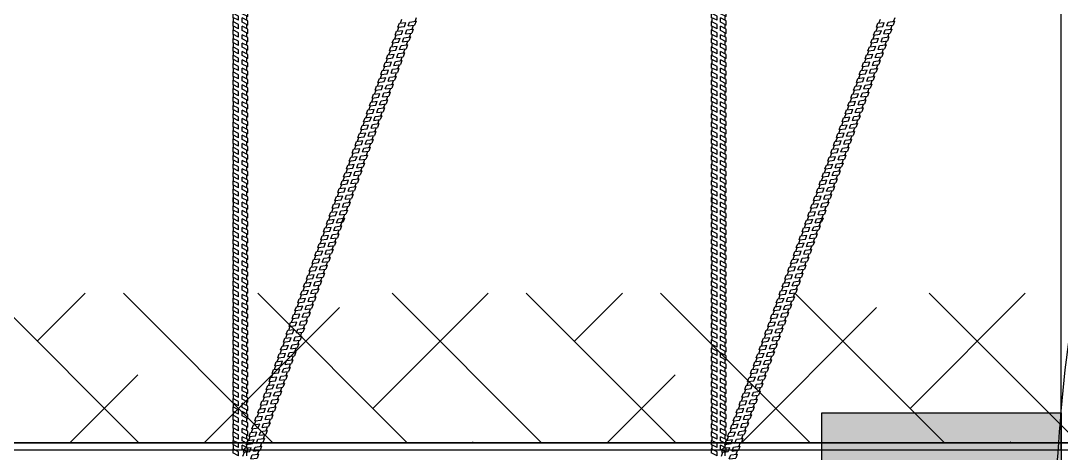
# Model space of a CAD drawing. Header units: millimetres. Extents: x -1985 to 969, y 203 to 500.
# Drawn here: x -1920.67 to -1885.88, y 431.08 to 445.53 of the extents above; entities that cross this region are included whole.
import ezdxf

# ---------------------------------------------------------------- set-up
doc = ezdxf.new("R2010")
doc.units = ezdxf.units.MM
for name, color, linetype in [('Контур', 252, 'Continuous'), ('надписи', 7, 'Continuous'), ('ШПАЛА', 7, 'Continuous')]:
    doc.layers.add(name, color=color, linetype=linetype)
doc.layers.add('Сетка', color=7, linetype='ограждение1', lineweight=30)
doc.linetypes.add('ограждение1', pattern='A,6.35,-2.54,[133,ltypeshp.shx,S=2.54,R=0,X=-2.54,Y=0],-2.54,25.4', length=36.83)

# ---------------------------------------------------------------- blocks, each defined once
blk = doc.blocks.new('Анкер витой')
at = {"color": 252}
for p, q in [((-147920.2241561252, -8753.340458650548), (-147910.5797145284, -8748.42637021081)), ((-147910.5797145284, -8748.426503329596), (-147912.0859830756, -8748.426503329596)), ((-147910.5797145284, -8748.426370210807), (-147910.5797145284, -8755.426370210816)), ((-147935.5797145284, -8761.16450644817), (-147926.0715199474, -8756.31983933039)), ((-147935.5797145285, -8768.164506448189), (-147935.5797145285, -8761.164506448189)), ((-147935.5797145284, -8768.16450644817), (-147926.0715199474, -8763.319839330386)), ((-147920.2241561252, -8760.340458650546), (-147910.5797145284, -8755.426370210815)), ((-147920.2241561252, -8767.30960467571), (-147910.5797145284, -8762.39551623598)), ((-147910.5797145284, -8762.395649354767), (-147912.0859830756, -8762.395649354767)), ((-147910.5797145284, -8762.395516235976), (-147910.5797145284, -8769.395516235985)), ((-147935.5797145284, -8768.16455097092), (-147934.0859830756, -8768.16455097092)), ((-147935.5797145284, -8775.133652473341), (-147926.0715199474, -8770.288985355557)), ((-147935.5797145285, -8782.13365247336), (-147935.5797145285, -8775.133652473356)), ((-147935.5797145284, -8782.133652473341), (-147926.0715199474, -8777.288985355564)), ((-147935.5797145284, -8782.13369699609), (-147934.0859830756, -8782.13369699609)), ((-147920.2241561252, -8774.309604675713), (-147910.5797145284, -8769.395516235985)), ((-147920.2241561252, -8781.319266402346), (-147910.5797145284, -8776.405177962619)), ((-147920.2241561252, -8788.319266402346), (-147910.5797145284, -8783.405177962624)), ((-147910.5797145284, -8776.405311081406), (-147912.0859830756, -8776.405311081406)), ((-147910.5797145284, -8776.405177962617), (-147910.5797145284, -8783.405177962624)), ((-147935.5797145284, -8789.14331419998), (-147926.0715199474, -8784.2986470822)), ((-147935.5797145285, -8796.143314199995), (-147935.5797145285, -8789.143314199997)), ((-147935.5797145284, -8796.14331419998), (-147926.0715199474, -8791.298647082192)), ((-147935.5797145284, -8796.14335872273), (-147934.0859830756, -8796.14335872273)), ((-147935.5797145284, -8803.12661845929), (-147926.0715199474, -8798.281951341509)), ((-147920.2241561252, -8795.302570661659), (-147910.5797145284, -8790.388482221928)), ((-147920.2241561252, -8802.302570661668), (-147910.5797145284, -8797.388482221933)), ((-147910.5797145284, -8790.388615340715), (-147912.0859830756, -8790.388615340715)), ((-147910.5797145284, -8790.38848222193), (-147910.5797145284, -8797.388482221933)), ((-147935.5797145285, -8810.126618459308), (-147935.5797145285, -8803.126618459308)), ((-147935.5797145284, -8810.12661845929), (-147926.0715199474, -8805.281951341512)), ((-147935.5797145284, -8810.126662982038), (-147934.0859830756, -8810.126662982038)), ((-147935.5797145284, -8817.136280185929), (-147926.0715199474, -8812.291613068146)), ((-147935.5797145285, -8824.13628018595), (-147935.5797145285, -8817.136280185941)), ((-147920.2241561252, -8809.312232388298), (-147910.5797145284, -8804.398143948567)), ((-147920.2241561252, -8816.312232388304), (-147910.5797145284, -8811.398143948572)), ((-147920.2241561252, -8823.322205774184), (-147910.5797145284, -8818.408117334448)), ((-147910.5797145284, -8804.398277067354), (-147912.0859830756, -8804.398277067354)), ((-147910.5797145284, -8818.408250453234), (-147912.0859830756, -8818.408250453234)), ((-147910.5797145284, -8804.398143948565), (-147910.5797145284, -8811.398143948572)), ((-147910.5797145284, -8818.40811733445), (-147910.5797145284, -8825.40811733446)), ((-147935.5797145284, -8824.136280185929), (-147926.0715199474, -8819.291613068146)), ((-147935.5797145284, -8824.136324708677), (-147934.0859830756, -8824.136324708677)), ((-147935.5797145284, -8831.14625357181), (-147926.0715199474, -8826.301586454021)), ((-147935.5797145285, -8838.146253571824), (-147935.5797145285, -8831.146253571831)), ((-147935.5797145284, -8838.14625357181), (-147926.0715199474, -8833.301586454028)), ((-147920.2241561252, -8830.322205774184), (-147910.5797145284, -8825.408117334453)), ((-147920.2241561252, -8837.331867500823), (-147910.5797145284, -8832.417779061087)), ((-147910.5797145284, -8832.417912179873), (-147912.0859830756, -8832.417912179873)), ((-147910.5797145284, -8832.417779061096), (-147910.5797145285, -8839.417779061094)), ((-147935.5797145284, -8838.146298094558), (-147934.0859830756, -8838.146298094558)), ((-147935.5797145284, -8845.155915298448), (-147926.0715199474, -8840.311248180667)), ((-147935.5797145285, -8852.15591529846), (-147935.5797145285, -8845.155915298465)), ((-147935.5797145284, -8852.155915298448), (-147926.0715199474, -8847.311248180671)), ((-147935.5797145284, -8852.155959821197), (-147934.0859830756, -8852.155959821197)), ((-147920.2241561252, -8844.331867500821), (-147910.5797145284, -8839.417779061092)), ((-147920.2241561252, -8851.356622439314), (-147910.5797145284, -8846.442533999589)), ((-147910.5797145284, -8846.442667118376), (-147912.0859830756, -8846.442667118376)), ((-147910.5797145285, -8846.44253399959), (-147910.5797145284, -8853.44253399959)), ((-147935.5797145284, -8859.18067023695), (-147926.0715199474, -8854.33600311917)), ((-147935.5797145285, -8866.180670236961), (-147935.5797145285, -8859.180670236965)), ((-147935.5797145284, -8866.18067023695), (-147926.0715199474, -8861.336003119166)), ((-147935.5797145284, -8866.1807147597), (-147934.0859830756, -8866.1807147597)), ((-147935.5797145284, -8873.19033196359), (-147926.0715199474, -8868.345664845809)), ((-147920.2241561252, -8858.356622439314), (-147910.5797145284, -8853.442533999594)), ((-147920.2241561252, -8865.366284165964), (-147910.5797145284, -8860.452195726228)), ((-147920.2241561252, -8872.36628416596), (-147910.5797145284, -8867.452195726233)), ((-147910.5797145284, -8860.452328845015), (-147912.0859830756, -8860.452328845015)), ((-147910.5797145284, -8860.45219572623), (-147910.5797145284, -8867.45219572624)), ((-147935.5797145285, -8880.190331963597), (-147935.5797145285, -8873.1903319636)), ((-147935.5797145284, -8880.19033196359), (-147926.0715199474, -8875.345664845809)), ((-147935.5797145284, -8880.190376486338), (-147934.0859830756, -8880.190376486338)), ((-147935.5797145284, -8887.14500809538), (-147926.0715199474, -8882.300340977597)), ((-147935.5797145285, -8894.145008095395), (-147935.5797145285, -8887.145008095387)), ((-147920.2241561252, -8879.32096029775), (-147910.5797145284, -8874.406871858018)), ((-147920.2241561252, -8886.320960297755), (-147910.5797145284, -8881.406871858024)), ((-147910.5797145284, -8874.407004976805), (-147912.0859830756, -8874.407004976805)), ((-147910.5797145284, -8874.40687185802), (-147910.5797145285, -8881.406871858024)), ((-147935.5797145284, -8894.14500809538), (-147926.0715199474, -8889.300340977601)), ((-147935.5797145284, -8894.145052618129), (-147934.0859830756, -8894.145052618129)), ((-147935.5797145284, -8901.154669822019), (-147926.0715199474, -8896.310002704235)), ((-147935.5797145285, -8908.154669822034), (-147935.5797145285, -8901.154669822026)), ((-147935.5797145284, -8908.154669822019), (-147926.0715199474, -8903.310002704238)), ((-147920.2241561252, -8893.33062202439), (-147910.5797145284, -8888.416533584657)), ((-147920.2241561252, -8900.330622024401), (-147910.5797145284, -8895.416533584663)), ((-147920.2241561252, -8907.299768049561), (-147910.5797145284, -8902.385679609828)), ((-147910.5797145284, -8888.416666703444), (-147912.0859830756, -8888.416666703444)), ((-147910.5797145284, -8902.385812728615), (-147912.0859830756, -8902.385812728615)), ((-147910.5797145285, -8888.41653358466), (-147910.5797145284, -8895.416533584674)), ((-147910.5797145285, -8902.385679609833), (-147910.5797145285, -8909.385679609839)), ((-147935.5797145284, -8908.154714344768), (-147934.0859830756, -8908.154714344768)), ((-147935.5797145284, -8915.12381584719), (-147926.0715199474, -8910.279148729402)), ((-147935.5797145285, -8922.123815847197), (-147935.5797145285, -8915.123815847202)), ((-147935.5797145284, -8922.12381584719), (-147926.0715199474, -8917.279148729405)), ((-147935.5797145284, -8922.123860369938), (-147934.0859830756, -8922.123860369938)), ((-147920.2241561252, -8914.299768049561), (-147910.5797145284, -8909.385679609833)), ((-147920.2241561252, -8921.309429776198), (-147910.5797145284, -8916.395341336467)), ((-147910.5797145284, -8916.395474455254), (-147912.0859830756, -8916.395474455254)), ((-147910.5797145285, -8916.395341336476), (-147910.5797145285, -8923.395341336483)), ((-147935.5797145284, -8929.133477573829), (-147926.0715199474, -8924.288810456044)), ((-147935.5797145285, -8936.13347757384), (-147935.5797145285, -8929.13347757384)), ((-147935.5797145284, -8936.133477573829), (-147926.0715199474, -8931.28881045605)), ((-147935.5797145284, -8936.133522096578), (-147934.0859830756, -8936.133522096578)), ((-147935.5797145284, -8943.148660121318), (-147926.0715199474, -8938.303993003534)), ((-147920.2241561252, -8928.3094297762), (-147910.5797145284, -8923.395341336472)), ((-147920.2241561252, -8935.324612323686), (-147910.5797145284, -8930.410523883957)), ((-147920.2241561252, -8942.324612323688), (-147910.5797145284, -8937.410523883962)), ((-147910.5797145284, -8930.410657002743), (-147912.0859830756, -8930.410657002743)), ((-147910.5797145285, -8930.410523883966), (-147910.5797145285, -8937.41052388397)), ((-147935.5797145285, -8950.148660121326), (-147935.5797145285, -8943.148660121326)), ((-147935.5797145284, -8950.148660121318), (-147926.0715199474, -8945.303993003534)), ((-147935.5797145284, -8950.148704644067), (-147934.0859830756, -8950.148704644067)), ((-147935.5797145284, -8957.158321847957), (-147926.0715199474, -8952.313654730167)), ((-147935.5797145285, -8964.158321847968), (-147935.5797145285, -8957.158321847963)), ((-147920.2241561252, -8949.334274050321), (-147910.5797145284, -8944.420185610596)), ((-147920.2241561252, -8956.334274050327), (-147910.5797145284, -8951.420185610601)), ((-147910.5797145284, -8944.420318729382), (-147912.0859830756, -8944.420318729382)), ((-147910.5797145285, -8944.420185610601), (-147910.5797145285, -8951.420185610608)), ((-147935.5797145284, -8964.158321847957), (-147926.0715199474, -8959.313654730175)), ((-147935.5797145284, -8964.158366370706), (-147934.0859830756, -8964.158366370706)), ((-147935.5797145284, -8971.168295233838), (-147926.0715199474, -8966.323628116053)), ((-147935.5797145285, -8978.168295233845), (-147935.5797145285, -8971.168295233849)), ((-147935.5797145284, -8978.168295233838), (-147926.0715199474, -8973.323628116055)), ((-147920.2241561252, -8963.344247436205), (-147910.5797145284, -8958.430158996476)), ((-147920.2241561252, -8970.34424743621), (-147910.5797145284, -8965.430158996482)), ((-147920.2241561252, -8977.353909162846), (-147910.5797145284, -8972.439820723115)), ((-147910.5797145284, -8958.430292115263), (-147912.0859830756, -8958.430292115263)), ((-147910.5797145284, -8972.439953841902), (-147912.0859830756, -8972.439953841902)), ((-147910.5797145285, -8958.430158996482), (-147910.5797145285, -8965.430158996487)), ((-147910.5797145285, -8972.439820723124), (-147910.5797145285, -8979.439820723132)), ((-147935.5797145284, -8978.168339756587), (-147934.0859830756, -8978.168339756587)), ((-147935.5797145284, -8985.177956960477), (-147926.0715199474, -8980.333289842692)), ((-147935.5797145285, -8992.177956960486), (-147935.5797145285, -8985.177956960486)), ((-147935.5797145284, -8992.177956960477), (-147926.0715199474, -8987.33328984269)), ((-147935.5797145284, -8992.178001483226), (-147934.0859830756, -8992.178001483226)), ((-147920.2241561252, -8984.353909162848), (-147910.5797145284, -8979.43982072312)), ((-147920.2241561252, -8991.378664101347), (-147910.5797145284, -8986.464575661617)), ((-147910.5797145284, -8986.464708780404), (-147912.0859830756, -8986.464708780404)), ((-147910.5797145285, -8986.464575661625), (-147910.5797145285, -8993.46457566163)), ((-147935.5797145284, -8999.202711898979), (-147926.0715199474, -8994.358044781191)), ((-147935.5797145285, -9006.202711898992), (-147935.5797145285, -8999.202711898986)), ((-147935.5797145284, -9006.202711898979), (-147926.0715199474, -9001.358044781198)), ((-147935.5797145284, -9006.202756421728), (-147934.0859830756, -9006.202756421728)), ((-147935.5797145284, -9013.212373625618), (-147926.0715199474, -9008.367706507834)), ((-147920.2241561252, -8998.37866410135), (-147910.5797145284, -8993.464575661623)), ((-147920.2241561252, -9005.388325827982), (-147910.5797145284, -9000.474237388256)), ((-147920.2241561252, -9012.388325827978), (-147910.5797145284, -9007.474237388262)), ((-147910.5797145284, -9000.474370507043), (-147912.0859830756, -9000.474370507043)), ((-147910.5797145285, -9000.474237388262), (-147910.5797145285, -9007.47423738827)), ((-147935.5797145285, -9020.212373625625), (-147935.5797145285, -9013.212373625629)), ((-147935.5797145284, -9020.212373625618), (-147926.0715199474, -9015.367706507835)), ((-147935.5797145284, -9020.212418148367), (-147934.0859830756, -9020.212418148367)), ((-147935.5797145284, -9027.167049757409), (-147926.0715199474, -9022.322382639628)), ((-147935.5797145285, -9034.167049757418), (-147935.5797145285, -9027.167049757421)), ((-147920.2241561252, -9019.343001959773), (-147910.5797145284, -9014.428913520047)), ((-147920.2241561252, -9026.343001959773), (-147910.5797145284, -9021.428913520052)), ((-147910.5797145284, -9014.429046638834), (-147912.0859830756, -9014.429046638834)), ((-147910.5797145285, -9014.428913520056), (-147910.5797145285, -9021.42891352006)), ((-147935.5797145284, -9034.167049757409), (-147926.0715199474, -9029.322382639632)), ((-147935.5797145284, -9034.167094280157), (-147934.0859830756, -9034.167094280157)), ((-147935.5797145284, -9041.176711484048), (-147926.0715199474, -9036.332044366265)), ((-147935.5797145285, -9048.176711484057), (-147935.5797145285, -9041.176711484055)), ((-147935.5797145284, -9048.176711484048), (-147926.0715199474, -9043.332044366267)), ((-147920.2241561252, -9033.352663686406), (-147910.5797145284, -9028.438575246686)), ((-147920.2241561252, -9040.352663686412), (-147910.5797145284, -9035.438575246691)), ((-147920.2241561252, -9047.321809711575), (-147910.5797145284, -9042.407721271857)), ((-147910.5797145284, -9028.438708365473), (-147912.0859830756, -9028.438708365473)), ((-147910.5797145284, -9042.407854390643), (-147912.0859830756, -9042.407854390643)), ((-147910.5797145285, -9028.438575246691), (-147910.5797145285, -9035.438575246695)), ((-147910.5797145285, -9042.407721271857), (-147910.5797145284, -9049.407721271862)), ((-147935.5797145284, -9048.176756006796), (-147934.0859830756, -9048.176756006796)), ((-147935.5797145284, -9055.145857509218), (-147926.0715199474, -9050.301190391436)), ((-147935.5797145285, -9062.14585750922), (-147935.5797145285, -9055.145857509226)), ((-147935.5797145284, -9062.145857509218), (-147926.0715199474, -9057.301190391434)), ((-147920.2241561252, -9054.321809711579), (-147910.5797145284, -9049.407721271862)), ((-147920.2241561252, -9061.331471438214), (-147910.5797145284, -9056.417382998496)), ((-147910.5797145284, -9056.417516117283), (-147912.0859830756, -9056.417516117283)), ((-147910.5797145284, -9056.417382998497), (-147910.5797145284, -9063.417382998505)), ((-147935.5797145284, -9062.145902031967), (-147934.0859830756, -9062.145902031967)), ((-147935.5797145284, -9069.155519235857), (-147926.0715199474, -9064.310852118073)), ((-147935.5797145285, -9076.155519235863), (-147935.5797145285, -9069.155519235863)), ((-147935.5797145284, -9076.155519235857), (-147926.0715199474, -9071.310852118077)), ((-147935.5797145284, -9076.155563758606), (-147934.0859830756, -9076.155563758606)), ((-147935.5797145284, -9083.044257176574), (-147926.0715199474, -9078.199590058792)), ((-147920.2241561252, -9068.331471438221), (-147910.5797145284, -9063.417382998501)), ((-147920.2241561252, -9075.220209378936), (-147910.5797145284, -9070.306120939213)), ((-147920.2241561252, -9082.220209378936), (-147910.5797145284, -9077.306120939218)), ((-147910.5797145284, -9070.306254058), (-147912.0859830756, -9070.306254058)), ((-147910.5797145284, -9070.306120939216), (-147910.5797145284, -9077.306120939222)), ((-147935.5797145285, -9090.04425717658), (-147935.5797145285, -9083.044257176582)), ((-147935.5797145284, -9090.044257176574), (-147926.0715199474, -9085.19959005879)), ((-147935.5797145284, -9090.044301699323), (-147934.0859830756, -9090.044301699323)), ((-147935.5797145284, -9097.053918903213), (-147926.0715199474, -9092.209251785425)), ((-147920.2241561252, -9089.22987110557), (-147910.5797145284, -9084.315782665852)), ((-147920.2241561252, -9096.229871105576), (-147910.5797145284, -9091.315782665857)), ((-147910.5797145284, -9084.315915784638), (-147912.0859830756, -9084.315915784638)), ((-147910.5797145284, -9084.31578266585), (-147910.5797145284, -9091.315782665857)), ((-147935.5797145285, -9104.053918903215), (-147935.5797145285, -9097.053918903219)), ((-147935.5797145284, -9104.053918903213), (-147926.0715199474, -9099.20925178543)), ((-147935.5797145284, -9104.053963425962), (-147934.0859830756, -9104.053963425962)), ((-147935.5797145284, -9111.063892289094), (-147926.0715199474, -9106.21922517131)), ((-147935.5797145284, -9118.0638922891), (-147935.5797145285, -9111.063892289098)), ((-147935.5797145284, -9118.063892289094), (-147926.0715199474, -9113.219225171313)), ((-147920.2241561252, -9103.23984449145), (-147910.5797145284, -9098.325756051732)), ((-147920.2241561252, -9110.239844491454), (-147910.5797145284, -9105.325756051738)), ((-147920.2241561252, -9117.249506218093), (-147910.5797145284, -9112.335417778371)), ((-147910.5797145284, -9098.325889170519), (-147912.0859830756, -9098.325889170519)), ((-147910.5797145284, -9112.335550897158), (-147912.0859830756, -9112.335550897158)), ((-147910.5797145284, -9098.32575605173), (-147910.5797145284, -9105.325756051734)), ((-147910.5797145284, -9112.33541777837), (-147910.5797145284, -9119.335417778373)), ((-147935.5797145284, -9118.063936811843), (-147934.0859830756, -9118.063936811843)), ((-147935.5797145284, -9125.073554015733), (-147926.0715199474, -9120.228886897952)), ((-147935.5797145285, -9132.073554015737), (-147935.5797145284, -9125.073554015737)), ((-147935.5797145284, -9132.073554015733), (-147926.0715199474, -9127.228886897949)), ((-147920.2241561252, -9124.249506218093), (-147910.5797145284, -9119.335417778377)), ((-147920.2241561252, -9131.274261156592), (-147910.5797145284, -9126.360172716873)), ((-147910.5797145284, -9126.36030583566), (-147912.0859830756, -9126.36030583566)), ((-147910.5797145284, -9126.360172716873), (-147910.5797145284, -9133.36017271688)), ((-147935.5797145284, -9132.073598538482), (-147934.0859830756, -9132.073598538482)), ((-147935.5797145284, -9139.098308954235), (-147926.0715199474, -9134.25364183645)), ((-147935.5797145285, -9146.098308954246), (-147935.5797145285, -9139.09830895424)), ((-147935.5797145284, -9146.098308954235), (-147926.0715199474, -9141.253641836458)), ((-147935.5797145284, -9146.098353476984), (-147934.0859830756, -9146.098353476984)), ((-147935.5797145284, -9153.107970680874), (-147926.0715199474, -9148.263303563093)), ((-147920.2241561252, -9138.2742611566), (-147910.5797145284, -9133.360172716879)), ((-147920.2241561252, -9145.28392288323), (-147910.5797145284, -9140.369834443512)), ((-147920.2241561252, -9152.28392288323), (-147910.5797145284, -9147.369834443518)), ((-147910.5797145284, -9140.3699675623), (-147912.0859830756, -9140.3699675623)), ((-147910.5797145284, -9140.36983444351), (-147910.5797145284, -9147.369834443518)), ((-147935.5797145285, -9160.10797068088), (-147935.5797145285, -9153.107970680881)), ((-147935.5797145284, -9160.107970680874), (-147926.0715199474, -9155.263303563093)), ((-147935.5797145284, -9160.108015203623), (-147934.0859830756, -9160.108015203623)), ((-147935.5797145284, -9167.062646812665), (-147926.0715199474, -9162.217979694888)), ((-147920.2241561252, -9159.238599015023), (-147910.5797145284, -9154.324510575303)), ((-147920.2241561252, -9166.238599015025), (-147910.5797145284, -9161.324510575309)), ((-147910.5797145284, -9154.32464369409), (-147912.0859830756, -9154.32464369409)), ((-147910.5797145284, -9154.324510575305), (-147910.5797145284, -9161.324510575309)), ((-147935.5797145284, -9174.062646812676), (-147935.5797145285, -9167.062646812672)), ((-147935.5797145284, -9174.062646812665), (-147926.0715199474, -9169.217979694884)), ((-147935.5797145284, -9174.062691335414), (-147934.0859830756, -9174.062691335414)), ((-147935.5797145284, -9181.072308539304), (-147926.0715199474, -9176.227641421516)), ((-147935.5797145285, -9188.072308539315), (-147935.5797145284, -9181.072308539307)), ((-147935.5797145284, -9188.072308539304), (-147926.0715199474, -9183.227641421523)), ((-147920.2241561252, -9173.248260741657), (-147910.5797145284, -9168.334172301942)), ((-147920.2241561252, -9180.248260741668), (-147910.5797145284, -9175.334172301948)), ((-147920.2241561252, -9187.217406766833), (-147910.5797145284, -9182.303318327113)), ((-147910.5797145284, -9168.334305420729), (-147912.0859830756, -9168.334305420729)), ((-147910.5797145284, -9182.3034514459), (-147912.0859830756, -9182.3034514459)), ((-147910.5797145284, -9168.334172301944), (-147910.5797145284, -9175.33417230195)), ((-147910.5797145284, -9182.30331832711), (-147910.5797145284, -9189.303318327115)), ((-147935.5797145284, -9188.072353062053), (-147934.0859830756, -9188.072353062053)), ((-147935.5797145284, -9195.041454564474), (-147926.0715199474, -9190.19678744669)), ((-147935.5797145285, -9202.041454564482), (-147935.5797145285, -9195.041454564485)), ((-147935.5797145284, -9202.041454564474), (-147926.0715199474, -9197.196787446686)), ((-147920.2241561252, -9194.217406766835), (-147910.5797145284, -9189.303318327118)), ((-147920.2241561252, -9201.227068493474), (-147910.5797145284, -9196.312980053752)), ((-147910.5797145284, -9196.313113172539), (-147912.0859830756, -9196.313113172539)), ((-147910.5797145284, -9196.31298005375), (-147910.5797145284, -9203.312980053757)), ((-147935.5797145284, -9202.041499087223), (-147934.0859830756, -9202.041499087223)), ((-147935.5797145284, -9209.051116291113), (-147926.0715199474, -9204.206449173329)), ((-147935.5797145285, -9216.051116291128), (-147935.5797145285, -9209.051116291119)), ((-147935.5797145284, -9216.051116291113), (-147926.0715199474, -9211.20644917333)), ((-147935.5797145284, -9216.051160813862), (-147934.0859830756, -9216.051160813862)), ((-147935.5797145284, -9223.029255911548), (-147926.0715199474, -9218.184588793758)), ((-147920.2241561252, -9208.227068493477), (-147910.5797145284, -9203.312980053757)), ((-147920.2241561252, -9215.205208113908), (-147910.5797145284, -9210.291119674186)), ((-147920.2241561252, -9222.205208113917), (-147910.5797145284, -9217.291119674192)), ((-147910.5797145284, -9210.291252792973), (-147912.0859830756, -9210.291252792973)), ((-147910.5797145284, -9210.291119674184), (-147910.5797145284, -9217.291119674199)), ((-147935.5797145285, -9230.029255911555), (-147935.5797145285, -9223.029255911553)), ((-147935.5797145284, -9230.029255911548), (-147926.0715199474, -9225.184588793763)), ((-147935.5797145284, -9230.029300434297), (-147934.0859830756, -9230.029300434297)), ((-147935.5797145284, -9237.038917638187), (-147926.0715199474, -9232.194250520399)), ((-147920.2241561252, -9229.214869840547), (-147910.5797145284, -9224.300781400825)), ((-147920.2241561252, -9236.214869840554), (-147910.5797145284, -9231.30078140083)), ((-147910.5797145284, -9224.300914519612), (-147912.0859830756, -9224.300914519612)), ((-147910.5797145284, -9224.30078140083), (-147910.5797145285, -9231.30078140083)), ((-147935.5797145285, -9244.038917638198), (-147935.5797145285, -9237.038917638192)), ((-147935.5797145284, -9244.038917638187), (-147926.0715199474, -9239.194250520404)), ((-147935.5797145284, -9244.038962160936), (-147934.0859830756, -9244.038962160936)), ((-147935.5797145284, -9251.048891024067), (-147926.0715199474, -9246.204223906285)), ((-147935.5797145285, -9258.048891024078), (-147935.5797145285, -9251.048891024082)), ((-147935.5797145284, -9258.048891024067), (-147926.0715199474, -9253.204223906287)), ((-147920.2241561252, -9243.22484322643), (-147910.5797145284, -9238.310754786706)), ((-147920.2241561252, -9250.224843226435), (-147910.5797145284, -9245.310754786711)), ((-147920.2241561252, -9257.234504953069), (-147910.5797145284, -9252.320416513345)), ((-147910.5797145284, -9238.310887905493), (-147912.0859830756, -9238.310887905493)), ((-147910.5797145284, -9252.320549632132), (-147912.0859830756, -9252.320549632132)), ((-147910.5797145285, -9238.31075478671), (-147910.5797145284, -9245.310754786718)), ((-147910.5797145284, -9252.320416513347), (-147910.5797145285, -9259.320416513354)), ((-147935.5797145284, -9258.048935546816), (-147934.0859830756, -9258.048935546816)), ((-147935.5797145284, -9265.058552750706), (-147926.0715199474, -9260.213885632922)), ((-147935.5797145285, -9272.058552750712), (-147935.5797145285, -9265.058552750717)), ((-147935.5797145284, -9272.058552750706), (-147926.0715199474, -9267.213885632924)), ((-147920.2241561252, -9264.234504953081), (-147910.5797145284, -9259.32041651335)), ((-147920.2241561252, -9271.259259891576), (-147910.5797145284, -9266.345171451847)), ((-147910.5797145284, -9266.345304570634), (-147912.0859830756, -9266.345304570634)), ((-147910.5797145285, -9266.345171451849), (-147910.5797145284, -9273.345171451854)), ((-147935.5797145284, -9272.058597273455), (-147934.0859830756, -9272.058597273455)), ((-147935.5797145284, -9279.083307689209), (-147926.0715199474, -9274.23864057142)), ((-147935.5797145285, -9286.083307689216), (-147935.5797145285, -9279.083307689212)), ((-147935.5797145284, -9286.083307689209), (-147926.0715199474, -9281.238640571428)), ((-147935.5797145284, -9286.083352211957), (-147934.0859830756, -9286.083352211957)), ((-147935.5797145284, -9293.092969415848), (-147926.0715199474, -9288.248302298063)), ((-147920.2241561252, -9278.259259891583), (-147910.5797145284, -9273.345171451852)), ((-147920.2241561252, -9285.268921618224), (-147910.5797145284, -9280.354833178486)), ((-147920.2241561252, -9292.268921618224), (-147910.5797145284, -9287.354833178491)), ((-147910.5797145284, -9280.354966297273), (-147912.0859830756, -9280.354966297273)), ((-147910.5797145284, -9280.354833178491), (-147910.5797145284, -9287.354833178491)), ((-147935.5797145284, -9300.092969415851), (-147935.5797145285, -9293.092969415855)), ((-147935.5797145284, -9300.092969415848), (-147926.0715199474, -9295.24830229807)), ((-147935.5797145284, -9300.093013938596), (-147934.0859830756, -9300.093013938596)), ((-147935.5797145284, -9307.047645547638), (-147926.0715199474, -9302.202978429857)), ((-147920.2241561252, -9299.223597750013), (-147910.5797145284, -9294.309509310277)), ((-147920.2241561252, -9306.22359775002), (-147910.5797145284, -9301.309509310282)), ((-147910.5797145284, -9294.309642429063), (-147912.0859830756, -9294.309642429063)), ((-147910.5797145284, -9294.309509310278), (-147910.5797145284, -9301.309509310284)), ((-147935.5797145284, -9314.047645547646), (-147935.5797145284, -9307.04764554764)), ((-147935.5797145284, -9314.047645547638), (-147926.0715199474, -9309.202978429861)), ((-147935.5797145284, -9314.047690070387), (-147934.0859830756, -9314.047690070387)), ((-147935.5797145284, -9321.057307274277), (-147926.0715199474, -9316.212640156495)), ((-147935.5797145285, -9328.05730727428), (-147935.5797145284, -9321.057307274283)), ((-147920.2241561252, -9313.233259476652), (-147910.5797145284, -9308.319171036916)), ((-147920.2241561252, -9320.233259476658), (-147910.5797145284, -9315.319171036921)), ((-147920.2241561252, -9327.202405501826), (-147910.5797145284, -9322.288317062086)), ((-147910.5797145284, -9308.319304155702), (-147912.0859830756, -9308.319304155702)), ((-147910.5797145284, -9322.288450180873), (-147912.0859830756, -9322.288450180873)), ((-147910.5797145284, -9308.31917103692), (-147910.5797145284, -9315.319171036926)), ((-147910.5797145284, -9322.288317062095), (-147910.5797145284, -9329.288317062093)), ((-147935.5797145284, -9328.057307274277), (-147926.0715199474, -9323.212640156495)), ((-147935.5797145284, -9328.057351797026), (-147934.0859830756, -9328.057351797026)), ((-147935.5797145284, -9335.026453299448), (-147926.0715199474, -9330.181786181669)), ((-147935.5797145284, -9342.02645329945), (-147935.5797145285, -9335.026453299453)), ((-147935.5797145284, -9342.026453299448), (-147926.0715199474, -9337.181786181663)), ((-147920.2241561252, -9334.202405501826), (-147910.5797145284, -9329.288317062092)), ((-147920.2241561252, -9341.21206722846), (-147910.5797145284, -9336.297978788725)), ((-147910.5797145284, -9336.298111907512), (-147912.0859830756, -9336.298111907512)), ((-147910.5797145284, -9336.297978788723), (-147910.5797145284, -9343.297978788734)), ((-147935.5797145284, -9342.026497822197), (-147934.0859830756, -9342.026497822197)), ((-147935.5797145284, -9349.036115026087), (-147926.0715199474, -9344.191447908299)), ((-147935.5797145284, -9356.036115026083), (-147935.5797145284, -9349.036115026083)), ((-147935.5797145284, -9356.036115026087), (-147926.0715199474, -9351.191447908306)), ((-147935.5797145284, -9356.036159548836), (-147934.0859830756, -9356.036159548836)), ((-147920.2241561252, -9348.212067228465), (-147910.5797145284, -9343.29797878873)), ((-147920.2241561252, -9355.199823762654), (-147910.5797145284, -9350.285735322914)), ((-147920.2241561252, -9362.199823762656), (-147910.5797145284, -9357.28573532292)), ((-147910.5797145284, -9350.2858684417), (-147912.0859830756, -9350.2858684417)), ((-147910.5797145284, -9350.285735322914), (-147910.5797145284, -9357.285735322921)), ((-147935.5797145284, -9363.023871560275), (-147926.0715199474, -9358.17920444249)), ((-147935.5797145284, -9370.023871560268), (-147935.5797145284, -9363.023871560268)), ((-147935.5797145284, -9370.023871560275), (-147926.0715199474, -9365.179204442496)), ((-147935.5797145284, -9370.023916083024), (-147934.0859830756, -9370.023916083024)), ((-147935.5797145284, -9377.033533286914), (-147926.0715199474, -9372.188866169134)), ((-147920.2241561252, -9369.209485489291), (-147910.5797145284, -9364.295397049553)), ((-147920.2241561253, -9376.209485489304), (-147910.5797145284, -9371.295397049558)), ((-147910.5797145284, -9364.29553016834), (-147912.0859830756, -9364.29553016834)), ((-147910.5797145284, -9364.295397049558), (-147910.5797145285, -9371.295397049566)), ((-147935.5797145284, -9384.033533286913), (-147935.5797145284, -9377.03353328691)), ((-147935.5797145284, -9384.033533286914), (-147926.0715199474, -9379.188866169141)), ((-147935.5797145284, -9384.033577809663), (-147934.0859830756, -9384.033577809663)), ((-147935.5797145284, -9391.043506672795), (-147926.0715199474, -9386.198839555014)), ((-147935.5797145284, -9398.043506672791), (-147935.5797145284, -9391.043506672788)), ((-147920.2241561253, -9383.21945887518), (-147910.5797145284, -9378.305370435433)), ((-147920.2241561253, -9390.219458875185), (-147910.5797145284, -9385.305370435439)), ((-147920.2241561253, -9397.229120601818), (-147910.5797145284, -9392.315032162072)), ((-147910.5797145284, -9378.30550355422), (-147912.0859830756, -9378.30550355422)), ((-147910.5797145284, -9392.31516528086), (-147912.0859830756, -9392.31516528086)), ((-147910.5797145285, -9378.305370435437), (-147910.5797145284, -9385.305370435442)), ((-147910.5797145284, -9392.315032162078), (-147910.5797145284, -9399.315032162085)), ((-147935.5797145284, -9398.043506672795), (-147926.0715199474, -9393.198839555022)), ((-147935.5797145284, -9398.043551195544), (-147934.0859830756, -9398.043551195544)), ((-147935.5797145284, -9405.053168399434), (-147926.0715199474, -9400.208501281657)), ((-147935.5797145284, -9412.053168399436), (-147935.5797145284, -9405.053168399423)), ((-147935.5797145284, -9412.053168399434), (-147926.0715199474, -9407.20850128166)), ((-147920.2241561252, -9404.22912060182), (-147910.5797145284, -9399.315032162078)), ((-147920.2241561252, -9411.253875540317), (-147910.5797145284, -9406.339787100575)), ((-147910.5797145284, -9406.339920219361), (-147912.0859830756, -9406.339920219361)), ((-147910.5797145284, -9406.33978710058), (-147910.5797145284, -9413.339787100582)), ((-147935.5797145284, -9412.053212922183), (-147934.0859830756, -9412.053212922183)), ((-147935.5797145284, -9419.077923337936), (-147926.0715199474, -9414.233256220157)), ((-147935.5797145284, -9426.077923337938), (-147935.5797145284, -9419.077923337933)), ((-147935.5797145284, -9426.077923337936), (-147926.0715199474, -9421.233256220163)), ((-147935.5797145284, -9426.077967860685), (-147934.0859830756, -9426.077967860685)), ((-147920.2241561252, -9418.25387554032), (-147910.5797145284, -9413.33978710058)), ((-147920.2241561252, -9425.263537266957), (-147910.5797145284, -9420.349448827214)), ((-147920.2241561252, -9432.263537266957), (-147910.5797145284, -9427.349448827219)), ((-147910.5797145284, -9420.349581946), (-147912.0859830756, -9420.349581946)), ((-147910.5797145284, -9420.349448827215), (-147910.5797145284, -9427.349448827223)), ((-147935.5797145284, -9433.087585064575), (-147926.0715199474, -9428.242917946798)), ((-147935.5797145284, -9440.087585064568), (-147935.5797145284, -9433.087585064572)), ((-147935.5797145284, -9440.087585064575), (-147926.0715199474, -9435.242917946796)), ((-147935.5797145284, -9440.087629587324), (-147934.0859830756, -9440.087629587324)), ((-147935.5797145284, -9447.042261196366), (-147926.0715199474, -9442.197594078589)), ((-147920.2241561252, -9439.218213398744), (-147910.5797145284, -9434.304124959004)), ((-147920.2241561253, -9446.21821339875), (-147910.5797145284, -9441.30412495901)), ((-147910.5797145284, -9434.304258077791), (-147912.0859830756, -9434.304258077791)), ((-147910.5797145284, -9434.304124959008), (-147910.5797145284, -9441.30412495901)), ((-147935.5797145284, -9454.04226119636), (-147935.5797145284, -9447.042261196366)), ((-147935.5797145284, -9454.042261196366), (-147926.0715199474, -9449.197594078592)), ((-147935.5797145284, -9454.042305719115), (-147934.0859830756, -9454.042305719115)), ((-147935.5797145284, -9461.051922923005), (-147926.0715199474, -9456.207255805224)), ((-147935.5797145284, -9468.051922923001), (-147935.5797145284, -9461.051922922998)), ((-147920.2241561253, -9453.227875125387), (-147910.5797145284, -9448.313786685643)), ((-147920.2241561253, -9460.22787512539), (-147910.5797145284, -9455.313786685649)), ((-147910.5797145284, -9448.31391980443), (-147912.0859830756, -9448.31391980443)), ((-147910.5797145284, -9448.313786685647), (-147910.5797145285, -9455.313786685652)), ((-147935.5797145284, -9468.051922923005), (-147926.0715199474, -9463.207255805226)), ((-147935.5797145284, -9468.051967445754), (-147934.0859830756, -9468.051967445754)), ((-147935.5797145284, -9475.021068948176), (-147926.0715199474, -9470.176401830391)), ((-147935.5797145284, -9482.021068948174), (-147935.5797145284, -9475.02106894817)), ((-147935.5797145284, -9482.021068948176), (-147926.0715199474, -9477.176401830391)), ((-147920.2241561252, -9467.197021150554), (-147910.5797145284, -9462.282932710814)), ((-147920.2241561252, -9474.19702115056), (-147910.5797145284, -9469.28293271082)), ((-147920.2241561252, -9481.206682877197), (-147910.5797145284, -9476.292594437453)), ((-147910.5797145284, -9462.2830658296), (-147912.0859830756, -9462.2830658296)), ((-147910.5797145284, -9476.29272755624), (-147912.0859830756, -9476.29272755624)), ((-147910.5797145285, -9462.282932710816), (-147910.5797145284, -9469.282932710823)), ((-147910.5797145284, -9476.292594437457), (-147910.5797145284, -9483.292594437462)), ((-147935.5797145284, -9482.021113470924), (-147934.0859830756, -9482.021113470924)), ((-147935.5797145284, -9489.030730674815), (-147926.0715199474, -9484.186063557028)), ((-147935.5797145284, -9496.030730674811), (-147935.5797145284, -9489.030730674811)), ((-147935.5797145284, -9496.030730674815), (-147926.0715199474, -9491.186063557034)), ((-147935.5797145284, -9496.030775197563), (-147934.0859830756, -9496.030775197563)), ((-147920.2241561252, -9488.206682877202), (-147910.5797145284, -9483.292594437458)), ((-147920.2241561252, -9495.090256179044), (-147910.5797145284, -9490.176167739302)), ((-147910.5797145284, -9490.17630085809), (-147912.0859830756, -9490.17630085809)), ((-147910.5797145284, -9490.176167739302), (-147910.5797145284, -9497.176167739308)), ((-147935.5797145284, -9502.914303976664), (-147926.0715199474, -9498.069636858878)), ((-147935.5797145284, -9509.914303976655), (-147935.5797145284, -9502.914303976655)), ((-147935.5797145284, -9509.914303976664), (-147926.0715199474, -9505.069636858887)), ((-147935.5797145284, -9509.914348499413), (-147934.0859830756, -9509.914348499413)), ((-147935.5797145284, -9516.923965703303), (-147926.0715199474, -9512.079298585519)), ((-147920.2241561253, -9502.090256179054), (-147910.5797145284, -9497.176167739308)), ((-147920.2241561253, -9509.099917905689), (-147910.5797145284, -9504.185829465941)), ((-147920.2241561252, -9516.099917905689), (-147910.5797145284, -9511.185829465947)), ((-147910.5797145284, -9504.185962584728), (-147912.0859830756, -9504.185962584728)), ((-147910.5797145284, -9504.18582946594), (-147910.5797145284, -9511.185829465954)), ((-147935.5797145284, -9523.9239657033), (-147935.5797145284, -9516.923965703292)), ((-147935.5797145284, -9523.923965703303), (-147926.0715199474, -9519.079298585522)), ((-147935.5797145284, -9523.924010226052), (-147934.0859830756, -9523.924010226052)), ((-147920.2241561252, -9523.109891291566), (-147910.5797145284, -9518.195802851822)), ((-147920.2241561253, -9530.10989129157), (-147910.5797145284, -9525.195802851827)), ((-147910.5797145284, -9518.195935970609), (-147912.0859830756, -9518.195935970609)), ((-147910.5797145284, -9518.195802851827), (-147910.5797145285, -9525.195802851831))]:
    blk.add_line(p, q, dxfattribs=at)
at = {"layer": 'ШПАЛА', "color": 252}
for p, q in [((-147912.0859830756, -8749.193852369383), (-147912.0859830756, -8742.184190642747)), ((-147934.0859830756, -8760.403412258267), (-147934.0859830756, -8753.393750531624)), ((-147926.0715199474, -8763.31983933039), (-147926.0715199474, -8756.319839330386)), ((-147920.2241561252, -8760.34045865054), (-147920.2241561252, -8753.340458650546)), ((-147912.0859830756, -8763.16299839455), (-147912.0859830756, -8756.193852369384)), ((-147934.0859830757, -8774.372558283436), (-147934.0859830756, -8767.403412258267)), ((-147934.0859830757, -8788.38222001008), (-147934.0859830757, -8781.37255828344)), ((-147926.0715199474, -8777.28898535556), (-147926.0715199474, -8770.288985355557)), ((-147920.2241561252, -8774.309604675713), (-147920.2241561252, -8767.309604675707)), ((-147920.2241561252, -8788.319266402355), (-147920.2241561252, -8781.319266402348)), ((-147912.0859830756, -8777.172660121192), (-147912.0859830756, -8770.162998394557)), ((-147934.0859830757, -8802.365524269395), (-147934.0859830757, -8795.38222001008)), ((-147926.0715199474, -8791.2986470822), (-147926.0715199474, -8784.298647082194)), ((-147926.0715199474, -8805.281951341505), (-147926.0715199474, -8798.281951341512)), ((-147920.2241561252, -8802.302570661665), (-147920.2241561252, -8795.302570661666)), ((-147912.0859830756, -8791.155964380503), (-147912.0859830756, -8784.172660121196)), ((-147912.0859830756, -8805.165626107137), (-147912.0859830756, -8798.155964380505)), ((-147934.0859830757, -8816.375185996032), (-147934.0859830757, -8809.365524269393)), ((-147926.0715199474, -8819.291613068153), (-147926.0715199474, -8812.291613068139)), ((-147920.2241561252, -8816.312232388304), (-147920.2241561252, -8809.312232388294)), ((-147912.0859830756, -8819.175599493019), (-147912.0859830756, -8812.165626107144)), ((-147934.0859830757, -8830.385159381909), (-147934.0859830757, -8823.375185996036)), ((-147926.0715199474, -8833.30158645403), (-147926.0715199474, -8826.301586454028)), ((-147920.2241561252, -8830.322205774179), (-147920.2241561252, -8823.322205774184)), ((-147912.0859830756, -8833.18526121966), (-147912.0859830756, -8826.175599493023)), ((-147934.0859830757, -8844.394821108552), (-147934.0859830757, -8837.38515938191)), ((-147934.0859830757, -8858.419576047054), (-147934.0859830757, -8851.39482110855)), ((-147926.0715199474, -8847.311248180664), (-147926.0715199474, -8840.311248180671)), ((-147920.2241561252, -8844.331867500821), (-147920.2241561252, -8837.33186750082)), ((-147920.2241561252, -8858.356622439314), (-147920.2241561252, -8851.356622439314)), ((-147912.0859830756, -8847.210016158162), (-147912.0859830756, -8840.18526121966)), ((-147934.0859830757, -8872.429237773693), (-147934.0859830757, -8865.419576047052)), ((-147926.0715199474, -8861.33600311917), (-147926.0715199474, -8854.33600311917)), ((-147926.0715199474, -8875.34566484581), (-147926.0715199474, -8868.345664845809)), ((-147920.2241561252, -8872.36628416596), (-147920.2241561252, -8865.366284165959)), ((-147912.0859830756, -8861.219677884797), (-147912.0859830756, -8854.210016158166)), ((-147912.0859830756, -8875.174354016586), (-147912.0859830756, -8868.219677884801)), ((-147934.0859830757, -8886.383913905482), (-147934.0859830757, -8879.429237773693)), ((-147926.0715199474, -8889.300340977597), (-147926.0715199474, -8882.3003409776)), ((-147920.2241561252, -8886.32096029776), (-147920.2241561252, -8879.320960297746)), ((-147912.0859830756, -8889.184015743223), (-147912.0859830756, -8882.174354016595)), ((-147934.0859830757, -8900.393575632119), (-147934.0859830757, -8893.383913905487)), ((-147926.0715199474, -8903.310002704236), (-147926.0715199474, -8896.310002704233)), ((-147920.2241561252, -8900.330622024394), (-147920.2241561252, -8893.33062202439)), ((-147912.0859830756, -8903.153161768403), (-147912.0859830756, -8896.184015743234)), ((-147934.0859830757, -8914.362721657293), (-147934.0859830757, -8907.393575632124)), ((-147934.0859830757, -8928.372383383932), (-147934.0859830757, -8921.36272165729)), ((-147926.0715199474, -8917.279148729403), (-147926.0715199474, -8910.279148729402)), ((-147920.2241561252, -8914.29976804956), (-147920.2241561252, -8907.299768049557)), ((-147920.2241561252, -8928.309429776202), (-147920.2241561252, -8921.309429776196)), ((-147912.0859830756, -8917.16282349504), (-147912.0859830756, -8910.153161768403)), ((-147934.0859830757, -8942.387565931422), (-147934.0859830757, -8935.372383383934)), ((-147926.0715199474, -8931.288810456046), (-147926.0715199474, -8924.28881045604)), ((-147926.0715199474, -8945.303993003534), (-147926.0715199474, -8938.30399300353)), ((-147920.2241561252, -8942.324612323686), (-147920.2241561252, -8935.324612323686)), ((-147912.0859830756, -8931.17800604253), (-147912.0859830756, -8924.162823495051)), ((-147912.0859830756, -8945.187667769165), (-147912.0859830756, -8938.178006042534)), ((-147934.0859830757, -8956.397227658059), (-147934.0859830757, -8949.387565931422)), ((-147926.0715199474, -8959.313654730171), (-147926.0715199474, -8952.31365473017)), ((-147920.2241561252, -8956.334274050329), (-147920.2241561252, -8949.33427405032)), ((-147912.0859830756, -8959.19764115505), (-147912.0859830756, -8952.187667769176)), ((-147934.0859830757, -8970.407201043945), (-147934.0859830757, -8963.39722765806)), ((-147926.0715199474, -8973.32362811605), (-147926.0715199474, -8966.32362811605)), ((-147920.2241561252, -8970.344247436205), (-147920.2241561252, -8963.344247436205)), ((-147912.0859830756, -8973.207302881689), (-147912.0859830756, -8966.19764115505)), ((-147934.0859830757, -8984.41686277058), (-147934.0859830757, -8977.407201043941)), ((-147934.0859830757, -8998.441617709086), (-147934.0859830757, -8991.416862770584)), ((-147926.0715199474, -8987.333289842696), (-147926.0715199474, -8980.333289842689)), ((-147920.2241561252, -8984.353909162848), (-147920.2241561252, -8977.353909162843)), ((-147920.2241561252, -8998.378664101347), (-147920.2241561252, -8991.378664101343)), ((-147912.0859830756, -8987.232057820189), (-147912.0859830756, -8980.207302881698)), ((-147934.0859830757, -9012.451279435727), (-147934.0859830757, -9005.441617709088)), ((-147926.0715199474, -9001.358044781198), (-147926.0715199474, -8994.358044781191)), ((-147926.0715199474, -9015.36770650784), (-147926.0715199474, -9008.367706507834)), ((-147920.2241561252, -9012.388325827982), (-147920.2241561252, -9005.388325827978)), ((-147912.0859830756, -9001.241719546832), (-147912.0859830756, -8994.232057820198)), ((-147912.0859830756, -9015.19639567862), (-147912.0859830756, -9008.241719546835)), ((-147934.0859830757, -9026.40595556752), (-147934.0859830757, -9019.451279435723)), ((-147926.0715199474, -9029.322382639624), (-147926.0715199474, -9022.322382639632)), ((-147920.2241561252, -9026.34300195977), (-147920.2241561252, -9019.343001959769)), ((-147912.0859830756, -9029.206057405258), (-147912.0859830756, -9022.196395678624)), ((-147934.0859830757, -9040.415617294155), (-147934.0859830757, -9033.405955567516)), ((-147926.0715199474, -9043.332044366265), (-147926.0715199474, -9036.33204436626)), ((-147920.2241561252, -9040.352663686412), (-147920.2241561252, -9033.352663686406)), ((-147912.0859830756, -9043.175203430426), (-147912.0859830756, -9036.206057405265)), ((-147934.0859830757, -9054.384763319325), (-147934.0859830757, -9047.415617294158)), ((-147934.0859830757, -9068.394425045964), (-147934.0859830757, -9061.384763319325)), ((-147926.0715199474, -9057.30119039143), (-147926.0715199474, -9050.301190391432)), ((-147920.2241561252, -9054.321809711579), (-147920.2241561252, -9047.321809711579)), ((-147920.2241561252, -9068.331471438221), (-147920.2241561252, -9061.331471438216)), ((-147912.0859830756, -9057.18486515707), (-147912.0859830756, -9050.17520343043)), ((-147934.0859830757, -9082.283162986687), (-147934.0859830757, -9075.394425045968)), ((-147926.0715199474, -9071.310852118075), (-147926.0715199474, -9064.31085211807)), ((-147926.0715199474, -9085.199590058792), (-147926.0715199474, -9078.19959005879)), ((-147920.2241561252, -9082.220209378938), (-147920.2241561252, -9075.220209378935)), ((-147912.0859830756, -9071.07360309779), (-147912.0859830756, -9064.184865157074)), ((-147912.0859830756, -9085.083264824421), (-147912.0859830756, -9078.07360309779)), ((-147934.0859830757, -9096.29282471332), (-147934.0859830757, -9089.283162986683)), ((-147926.0715199474, -9099.209251785434), (-147926.0715199474, -9092.209251785423)), ((-147920.2241561252, -9096.229871105574), (-147920.2241561252, -9089.229871105572)), ((-147912.0859830756, -9113.102899936945), (-147912.0859830756, -9092.083264824425)), ((-147934.0859830757, -9110.302798099201), (-147934.0859830757, -9103.292824713322)), ((-147926.0715199474, -9113.21922517131), (-147926.0715199474, -9106.219225171313)), ((-147920.2241561252, -9110.239844491447), (-147920.2241561252, -9103.239844491454)), ((-147934.0859830757, -9124.31245982584), (-147934.0859830757, -9117.302798099197)), ((-147934.0859830757, -9138.337214764342), (-147934.0859830757, -9131.31245982584)), ((-147926.0715199474, -9127.22888689795), (-147926.0715199474, -9120.228886897952)), ((-147920.2241561252, -9124.24950621809), (-147920.2241561252, -9117.24950621809)), ((-147920.2241561252, -9138.274261156597), (-147920.2241561252, -9131.274261156594)), ((-147912.0859830756, -9127.127654875445), (-147912.0859830756, -9120.102899936945)), ((-147934.0859830757, -9152.34687649098), (-147934.0859830757, -9145.337214764346)), ((-147926.0715199474, -9141.253641836458), (-147926.0715199474, -9134.253641836458)), ((-147926.0715199474, -9155.26330356309), (-147926.0715199474, -9148.263303563093)), ((-147920.2241561252, -9152.283922883234), (-147920.2241561252, -9145.283922883234)), ((-147912.0859830756, -9141.137316602088), (-147912.0859830756, -9134.127654875454)), ((-147912.0859830756, -9155.09199273388), (-147912.0859830756, -9148.13731660209)), ((-147934.0859830757, -9166.30155262277), (-147934.0859830757, -9159.346876490978)), ((-147926.0715199474, -9169.21797969488), (-147926.0715199474, -9162.217979694884)), ((-147920.2241561252, -9166.238599015025), (-147920.2241561252, -9159.238599015025)), ((-147912.0859830756, -9169.10165446051), (-147912.0859830756, -9162.091992733884)), ((-147934.0859830757, -9180.311214349404), (-147934.0859830757, -9173.30155262277)), ((-147926.0715199474, -9183.22764142152), (-147926.0715199474, -9176.227641421516)), ((-147920.2241561252, -9180.248260741668), (-147920.2241561252, -9173.248260741664)), ((-147912.0859830756, -9183.070800485686), (-147912.0859830756, -9176.101654460515)), ((-147934.0859830757, -9194.280360374578), (-147934.0859830757, -9187.311214349407)), ((-147934.0859830757, -9208.290022101211), (-147934.0859830757, -9201.280360374574)), ((-147926.0715199474, -9197.19678744669), (-147926.0715199474, -9190.196787446686)), ((-147920.2241561252, -9194.217406766833), (-147920.2241561252, -9187.217406766831)), ((-147920.2241561252, -9208.227068493485), (-147920.2241561252, -9201.22706849347)), ((-147912.0859830756, -9197.080462212321), (-147912.0859830756, -9190.070800485684)), ((-147934.0859830757, -9222.268161721648), (-147934.0859830757, -9215.290022101217)), ((-147926.0715199474, -9211.206449173327), (-147926.0715199474, -9204.206449173329)), ((-147926.0715199474, -9225.184588793763), (-147926.0715199474, -9218.184588793756)), ((-147920.2241561252, -9222.205208113915), (-147920.2241561252, -9215.205208113912)), ((-147912.0859830756, -9211.058601832756), (-147912.0859830756, -9204.080462212329)), ((-147912.0859830756, -9225.068263559395), (-147912.0859830756, -9218.058601832765)), ((-147934.0859830757, -9236.277823448294), (-147934.0859830757, -9229.268161721651)), ((-147926.0715199474, -9239.19425052041), (-147926.0715199474, -9232.1942505204)), ((-147920.2241561252, -9236.214869840558), (-147920.2241561252, -9229.21486984055)), ((-147912.0859830756, -9239.078236945277), (-147912.0859830756, -9232.068263559404)), ((-147934.0859830757, -9250.287796834173), (-147934.0859830757, -9243.277823448294)), ((-147926.0715199474, -9253.204223906281), (-147926.0715199474, -9246.204223906287)), ((-147920.2241561252, -9250.224843226437), (-147920.2241561252, -9243.224843226435)), ((-147912.0859830756, -9253.087898671914), (-147912.0859830756, -9246.078236945279)), ((-147934.0859830757, -9264.297458560808), (-147934.0859830757, -9257.287796834169)), ((-147926.0715199474, -9267.213885632924), (-147926.0715199474, -9260.213885632918)), ((-147920.2241561252, -9264.234504953085), (-147920.2241561252, -9257.234504953072)), ((-147912.0859830756, -9267.112653610411), (-147912.0859830756, -9260.087898671922)), ((-147934.0859830757, -9278.322213499308), (-147934.0859830757, -9271.297458560814)), ((-147934.0859830757, -9292.331875225951), (-147934.0859830757, -9285.32221349931)), ((-147926.0715199474, -9281.23864057143), (-147926.0715199474, -9274.23864057142)), ((-147926.0715199474, -9295.24830229807), (-147926.0715199474, -9288.248302298067)), ((-147920.2241561252, -9278.259259891583), (-147920.2241561252, -9271.259259891576)), ((-147920.2241561252, -9292.268921618226), (-147920.2241561252, -9285.26892161822)), ((-147912.0859830756, -9281.122315337056), (-147912.0859830756, -9274.112653610417)), ((-147912.0859830756, -9295.076991468843), (-147912.0859830756, -9288.122315337057)), ((-147934.0859830757, -9306.286551357738), (-147934.0859830757, -9299.331875225951)), ((-147926.0715199474, -9309.202978429861), (-147926.0715199474, -9302.202978429857)), ((-147920.2241561252, -9306.223597750019), (-147920.2241561252, -9299.223597750013)), ((-147912.0859830756, -9309.086653195489), (-147912.0859830756, -9302.076991468848)), ((-147934.0859830757, -9320.29621308438), (-147934.0859830757, -9313.286551357745)), ((-147926.0715199474, -9323.212640156493), (-147926.0715199474, -9316.212640156496)), ((-147920.2241561252, -9320.233259476652), (-147920.2241561252, -9313.233259476652)), ((-147912.0859830756, -9323.055799220656), (-147912.0859830756, -9316.08665319549)), ((-147934.0859830757, -9334.265359109555), (-147934.0859830757, -9327.29621308438)), ((-147926.0715199474, -9337.181786181663), (-147926.0715199474, -9330.181786181667)), ((-147920.2241561252, -9334.202405501828), (-147920.2241561252, -9327.202405501828)), ((-147912.0859830756, -9337.065460947295), (-147912.0859830756, -9330.05579922066)), ((-147934.0859830757, -9348.27502083619), (-147934.0859830757, -9341.265359109553)), ((-147934.0859830757, -9362.26277737038), (-147934.0859830757, -9355.275020836196)), ((-147926.0715199474, -9351.191447908308), (-147926.0715199474, -9344.191447908303)), ((-147920.2241561252, -9348.212067228467), (-147920.2241561252, -9341.21206722846)), ((-147920.2241561252, -9362.199823762661), (-147920.2241561252, -9355.19982376265)), ((-147912.0859830756, -9351.05321748148), (-147912.0859830756, -9344.065460947302)), ((-147934.0859830757, -9376.27243909701), (-147934.0859830757, -9369.262777370377)), ((-147926.0715199474, -9365.179204442496), (-147926.0715199474, -9358.179204442495)), ((-147926.0715199474, -9379.188866169145), (-147926.0715199474, -9372.188866169134)), ((-147920.2241561253, -9376.209485489304), (-147920.2241561252, -9369.209485489297)), ((-147912.0859830756, -9365.062879208112), (-147912.0859830756, -9358.053217481483)), ((-147912.0859830756, -9379.072852593992), (-147912.0859830756, -9372.062879208122)), ((-147934.0859830756, -9390.28241248289), (-147934.0859830757, -9383.272439097014)), ((-147926.0715199474, -9393.198839555018), (-147926.0715199474, -9386.198839555014)), ((-147920.2241561253, -9390.219458875185), (-147920.2241561253, -9383.219458875179)), ((-147912.0859830756, -9393.082514320631), (-147912.0859830756, -9386.072852594003)), ((-147934.0859830756, -9404.29207420953), (-147934.0859830756, -9397.282412482895)), ((-147926.0715199474, -9407.20850128166), (-147926.0715199474, -9400.208501281655)), ((-147920.2241561252, -9404.22912060182), (-147920.2241561253, -9397.229120601814)), ((-147912.0859830756, -9407.10726925913), (-147912.0859830756, -9400.082514320635)), ((-147934.0859830757, -9418.316829148032), (-147934.0859830756, -9411.292074209534)), ((-147934.0859830757, -9432.326490874668), (-147934.0859830757, -9425.316829148036)), ((-147926.0715199474, -9421.233256220161), (-147926.0715199474, -9414.23325622016)), ((-147920.2241561252, -9418.253875540322), (-147920.2241561252, -9411.253875540315)), ((-147920.2241561252, -9432.263537266961), (-147920.2241561252, -9425.263537266957)), ((-147912.0859830756, -9421.11693098577), (-147912.0859830756, -9414.10726925914)), ((-147934.0859830756, -9446.281167006458), (-147934.0859830757, -9439.32649087467)), ((-147926.0715199474, -9435.242917946794), (-147926.0715199474, -9428.242917946794)), ((-147926.0715199474, -9449.197594078589), (-147926.0715199474, -9442.197594078589)), ((-147920.2241561253, -9446.21821339875), (-147920.2241561252, -9439.218213398754)), ((-147912.0859830756, -9435.071607117561), (-147912.0859830756, -9428.116930985774)), ((-147912.0859830756, -9449.081268844198), (-147912.0859830756, -9442.071607117567)), ((-147934.0859830756, -9460.290828733097), (-147934.0859830756, -9453.28116700646)), ((-147926.0715199474, -9463.207255805224), (-147926.0715199474, -9456.207255805219)), ((-147920.2241561252, -9460.227875125387), (-147920.2241561253, -9453.227875125385)), ((-147912.0859830756, -9463.050414869369), (-147912.0859830756, -9456.08126884421)), ((-147934.0859830756, -9474.259974758264), (-147934.0859830756, -9467.290828733097)), ((-147926.0715199474, -9477.176401830391), (-147926.0715199474, -9470.176401830391)), ((-147920.2241561252, -9474.197021150561), (-147920.2241561252, -9467.197021150552)), ((-147912.0859830756, -9477.060076596008), (-147912.0859830756, -9470.050414869376)), ((-147934.0859830756, -9488.269636484907), (-147934.0859830756, -9481.259974758268)), ((-147934.0859830756, -9502.153209786757), (-147934.0859830756, -9495.26963648491)), ((-147926.0715199474, -9491.186063557036), (-147926.0715199474, -9484.186063557027)), ((-147920.2241561252, -9488.206682877204), (-147920.2241561252, -9481.206682877197)), ((-147920.2241561253, -9502.09025617905), (-147920.2241561252, -9495.090256179046)), ((-147912.0859830756, -9490.943649897865), (-147912.0859830756, -9484.060076596019)), ((-147934.0859830756, -9516.1628715134), (-147934.0859830756, -9509.15320978676)), ((-147926.0715199474, -9505.069636858883), (-147926.0715199474, -9498.06963685888)), ((-147926.0715199474, -9519.079298585526), (-147926.0715199474, -9512.079298585519)), ((-147920.2241561252, -9516.09991790569), (-147920.2241561253, -9509.099917905682)), ((-147912.0859830756, -9504.953311624502), (-147912.0859830756, -9497.943649897868)), ((-147912.0859830756, -9518.96328501038), (-147912.0859830756, -9511.953311624507)), ((-147934.0859830757, -9530.17284489928), (-147934.0859830756, -9523.162871513403)), ((-147920.2241561253, -9530.109891291568), (-147920.2241561252, -9523.10989129157))]:
    blk.add_line(p, q, dxfattribs=at)

msp = doc.modelspace()

# ---------------------------------------------------------------- hatches: boundary and pattern name
msp.add_hatch(color=9).paths.add_polyline_path([(-1893.885622044078, 432.4332233804721), (-1885.885622044078, 432.4332233804721), (-1885.885622044078, 375.4332233804721), (-1893.885622044078, 375.4332233804721)])

# ---------------------------------------------------------------- linework, layer by layer
for p, q in [((-1885.885622044078, 431.1932233804719), (-1885.885622044078, 450.9807263068788)), ((-1916.727409659493, 431.4332233804721), (-1921.727409659493, 436.4332233804723)), ((-1920.121870097952, 434.8276838189318), (-1918.516330536411, 436.4332233804722)), ((-1912.237281598958, 431.433223380472), (-1917.237281598958, 436.4332233804722)), ((-1907.747153538424, 431.4332233804722), (-1912.747153538424, 436.4332233804724)), ((-1908.896549946616, 432.5826197886639), (-1905.045946354807, 436.4332233804724)), ((-1903.257025477889, 431.4332233804721), (-1908.257025477889, 436.4332233804723)), ((-1898.766897417354, 431.4332233804723), (-1903.766897417354, 436.4332233804721)), ((-1902.161357855814, 434.8276838189315), (-1900.555818294273, 436.4332233804722)), ((-1894.27676935682, 431.4332233804721), (-1899.27676935682, 436.4332233804721)), ((-1889.786641296285, 431.4332233804723), (-1894.786641296285, 436.4332233804721)), ((-1890.936037704477, 432.5826197886643), (-1887.085434112669, 436.4332233804721)), ((-1885.296513235751, 431.4332233804721), (-1890.296513235751, 436.4332233804721)), ((-1914.536074415342, 431.4332233804722), (-1910.019081961749, 435.9502158340652)), ((-1896.575562173204, 431.4332233804721), (-1892.058569719611, 435.9502158340649)), ((-1919.026202475877, 431.4332233804722), (-1916.754274052551, 433.7051518037978)), ((-1901.065690233739, 431.4332233804721), (-1898.793761810413, 433.7051518037978)), ((-1879.518053463387, 431.4332233804721), (-1953.32690336483, 431.4332233804721)), ((-1905.555818294273, 431.4332233804723), (-1905.528953901215, 431.4600877735306)), ((-1887.595306052135, 431.4332233804723), (-1887.568441659077, 431.4600877735302))]:
    msp.add_line(p, q)
msp.add_lwpolyline([(-1893.885622044078, 432.4332233804721), (-1885.885622044078, 432.4332233804721), (-1885.885622044078, 375.4332233804721), (-1893.885622044078, 375.4332233804721)], close=True)
at = {"layer": 'Контур', "color": 252}
msp.add_lwpolyline([(-1953.32690336483, 431.4332233804721), (-1879.518053463387, 431.4332233804721)], dxfattribs=at)
at = {"layer": 'надписи', "color": 7, "start_tangent": (0.2678738673730457, 0.9634539901721348)}
msp.add_spline([(-1886.01257062313, 430.7463080904413), (-1883.369683135444, 440.7799285262886), (-1872.005285984601, 444.6085476769654), (-1859.591504690467, 438.3280055976452), (-1850.495937849487, 433.4926601466937), (-1847.294327354056, 430.6802983100511)], degree=3, dxfattribs=at)
at = {"layer": 'Сетка', "color": 252, "linetype": 'ByBlock'}
for p, q in [((-1953.32690336483, 431.1932233804719), (-1879.518053463387, 431.1932233804719)), ((-1940.049520722608, 431.1932233804719), (-1866.240670821165, 431.1932233804719))]:
    msp.add_line(p, q, dxfattribs=at)

# ---------------------------------------------------------------- block references
at = {"extrusion": (0, 0, -1), "xscale": 0.01999999999998181, "yscale": 0.01999999999998181, "zscale": -0.02}
for p in [(4871.794528481871, 621.5964539879083), (4855.794528481871, 621.5964539879083)]:
    msp.add_blockref('Анкер витой', p, dxfattribs=at)
at = {"extrusion": (0, 0, -1), "xscale": -0.0199999999999973, "yscale": 0.01999999999998181, "zscale": -0.02, "rotation": 20.00000000026971}
for p in [(-932.1997329775013, -401.8321030640486), (-948.1997329775013, -401.8321030640486)]:
    msp.add_blockref('Анкер витой', p, dxfattribs=at)

doc.saveas('drawing.dxf')
